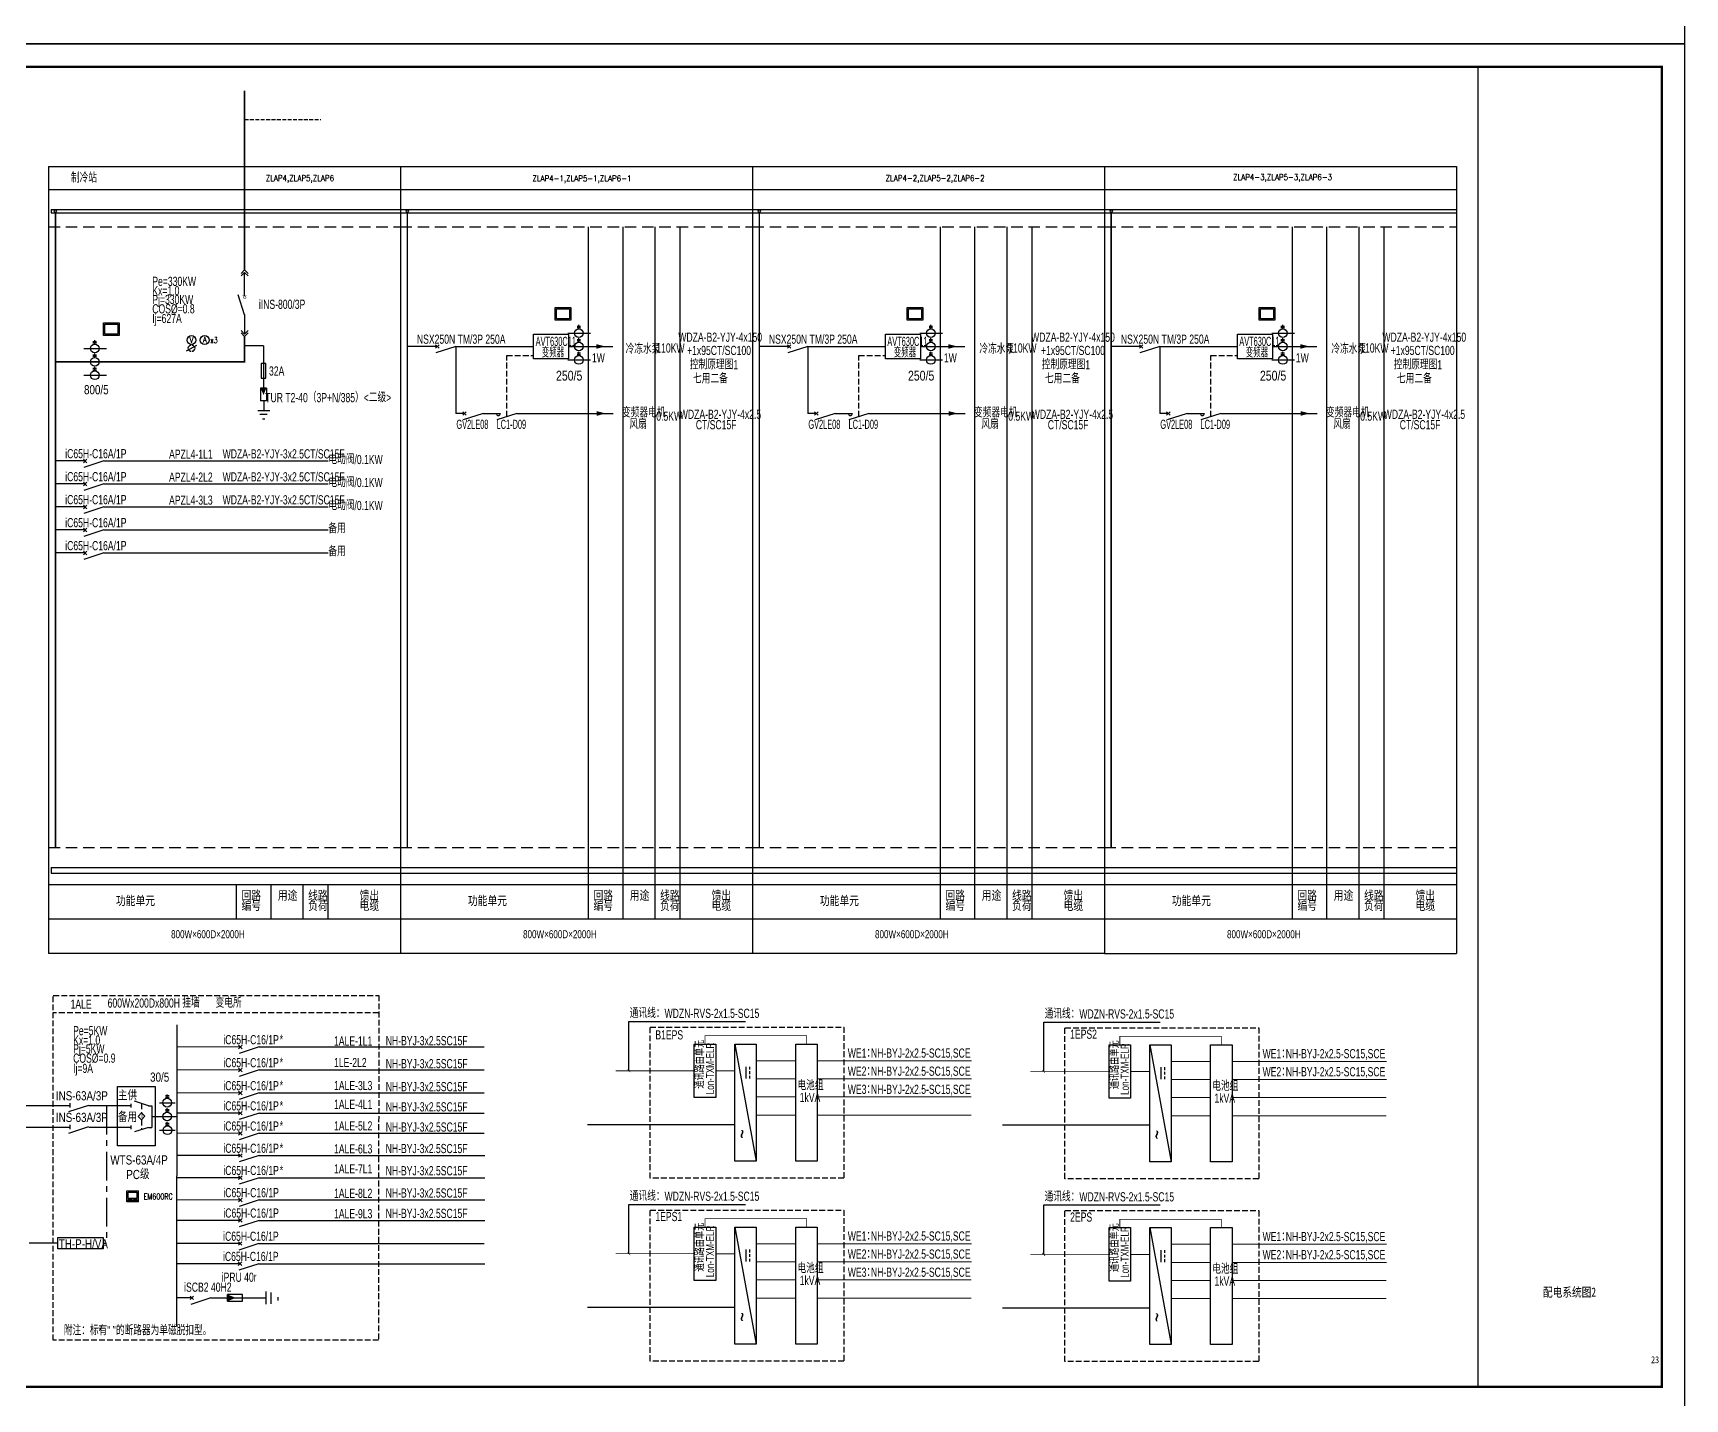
# Model space of a CAD drawing. Extents: x 562591 to 1355713, y 459382 to 835216.
# Drawn here: x 1283904 to 1355713, y 519257 to 578657 of the extents above; entities that cross this region are included whole.
import ezdxf
from ezdxf.enums import TextEntityAlignment as Align

# ---------------------------------------------------------------- set-up
doc = ezdxf.new("R2010")
doc.units = 0
doc.header["$LTSCALE"] = 1000
doc.header["$MEASUREMENT"] = 0
for name, pattern in [('__DASH', [0.35, 0.25, -0.1]), ('CENTER', [2, 1.25, -0.25, 0.25, -0.25]), ('DASH', [0.35, 0.25, -0.1]), ('DASHDOT', [1, 0.5, -0.25, 0, -0.25]), ('DASHED', [0.75, 0.5, -0.25]), ('DASHED2', [0.375, 0.25, -0.125])]:
    doc.linetypes.add(name, pattern=pattern)
for name, color, linetype in [('1', 8, 'Continuous'), ('CAPDI-TK2', 7, 'Continuous'), ('ELEC', 3, 'Continuous'), ('elegend', 4, 'Continuous'), ('ENGLISH', 4, 'Continuous'), ('epath', 1, 'Continuous'), ('EQUIP-照明', 3, 'Continuous'), ('esocket', 4, 'Continuous'), ('etext', 3, 'Continuous'), ('etxt', 3, 'Continuous'), ('E照明系统层', 1, 'Continuous'), ('G', 3, 'Continuous'), ('KX', 3, 'Continuous'), ('LINEAR', 1, 'Continuous'), ('R', 1, 'Continuous'), ('S3', 50, 'Continuous'), ('TEL_TITLE', 7, 'Continuous'), ('TT', 2, 'Continuous'), ('WIRE-照明', 1, 'Continuous'), ('动力平面尺寸标注层', 4, 'Continuous'), ('标注-动力', 7, 'Continuous'), ('照明平面导线层', 1, 'Continuous'), ('照明系统层', 1, 'Continuous'), ('电气', 1, 'Continuous')]:
    doc.layers.add(name, color=color, linetype=linetype)
doc.styles.add('CAPDI-仿宋', font='', dxfattribs={"width": 0.75})
doc.styles.add('CAPDI-宋体', font='', dxfattribs={"width": 0.75})
doc.styles.add('denggao', font='jrs.shx', dxfattribs={"width": 0.7, "height": 400, "bigfont": 'hztxt.shx'})
doc.styles.add('G', font='jrs.shx', dxfattribs={"width": 0.75, "bigfont": 'jhz.shx'})
doc.styles.add('hz', font='jrs.shx', dxfattribs={"width": 0.7, "bigfont": 'hztxt.shx'})
doc.styles.add('JHZ', font='jrs.shx', dxfattribs={"width": 0.5, "bigfont": 'hztxt.shx'})
doc.styles.add('ROMANS', font='ROMANS.shx', dxfattribs={"width": 0.8})
doc.styles.add('STYLE1', font='', dxfattribs={"width": 0.8, "height": 800})
doc.styles.get('CAPDI-仿宋').set_extended_font_data('FangSong')
doc.styles.get('CAPDI-宋体').set_extended_font_data('SimSun')
doc.styles.get('STYLE1').set_extended_font_data('NSimSun')

# ---------------------------------------------------------------- blocks, each defined once
blk = doc.blocks.new('BIAO')
at = {"color": 4}
for p, q in [((-315, 0), (-315, 594)), ((-315, 594), (315, 594)), ((315, 0), (-315, 0)), ((-235, 119), (-153, 119)), ((-235, 36), (-235, 119)), ((-153, 36), (-235, 36)), ((-153, 119), (-153, 36)), ((-130, 119), (-47, 119)), ((-130, 36), (-130, 119)), ((-47, 36), (-130, 36)), ((-47, 119), (-47, 36)), ((47, 119), (130, 119)), ((47, 36), (47, 119)), ((130, 36), (47, 36)), ((130, 119), (130, 36)), ((153, 119), (235, 119)), ((153, 36), (153, 119)), ((235, 36), (153, 36)), ((235, 119), (235, 36)), ((315, 0), (315, 594))]:
    blk.add_line(p, q, dxfattribs=at)
blk.add_lwpolyline([(-235, 515), (235, 515), (235, 174), (-235, 174)], close=True, dxfattribs=at)

msp = doc.modelspace()

# ---------------------------------------------------------------- linework, layer by layer
at = {"color": 3, "ltscale": 0.3}
for p, q in [((1284685, 570988), (1330476, 570989, 0)), ((1284685, 570988), (1284685, 570838)), ((1284685, 570838), (1330476, 570839, 0))]:
    msp.add_line(p, q, dxfattribs=at)
at = {"color": 9, "linetype": 'DASHED'}
for p, q in [((1284576, 570235), (1299876, 570235, 0)), ((1299876, 570235, 0), (1299876, 570235, 0)), ((1299876, 570235, 0), (1315176, 570235, 0)), ((1315176, 570235, 0), (1330476, 570235, 0)), ((1330476, 570235, 0), (1330476, 570235, 0)), ((1330476, 570235, 0), (1345776, 570235, 0)), ((1284576, 543235, 0), (1299876, 543235, 0)), ((1299876, 543235, 0), (1299876, 543235, 0)), ((1299876, 543235, 0), (1315176, 543235, 0)), ((1315176, 543235, 0), (1330476, 543235, 0)), ((1330476, 543235, 0), (1330476, 543235, 0)), ((1330476, 543235, 0), (1345776, 543235, 0))]:
    msp.add_line(p, q, dxfattribs=at)
at = {"color": 1, "ltscale": 0.3}
for p, q in [((1304933, 565027, 0), (1305662, 565027, 0)), ((1320233, 565027, 0), (1320962, 565027, 0)), ((1335533, 565027, 0), (1336262, 565027, 0)), ((1304933, 562113, 0), (1309127, 562113, 0)), ((1320233, 562113, 0), (1324427, 562113, 0)), ((1335533, 562113, 0), (1339727, 562113, 0)), ((1289396, 532142, 0), (1290081, 532142, 0)), ((1289402, 530941, 0), (1290087, 530941, 0))]:
    msp.add_line(p, q, dxfattribs=at)
at = {"color": 0, "ltscale": 0.3}
for p, q in [((1289658, 532450, 0), (1289815, 532450, 0)), ((1289658, 532387, 0), (1289815, 532387, 0)), ((1289737, 532331, 0), (1289737, 532503, 0)), ((1289658, 531845, 0), (1289815, 531845, 0)), ((1289658, 531782, 0), (1289815, 531782, 0)), ((1289737, 531727, 0), (1289737, 531899, 0)), ((1289658, 531248, 0), (1289815, 531248, 0)), ((1289658, 531185, 0), (1289815, 531185, 0)), ((1289737, 531130, 0), (1289737, 531302, 0))]:
    msp.add_line(p, q, dxfattribs=at)
at = {"color": 7, "const_width": 50}
msp.add_lwpolyline([(1346714, 519782), (1346714, 577182)], dxfattribs=at)
msp.add_lwpolyline([(1354713, 577182), (1346713, 577182), (1346713, 519782), (1354713, 519782)], close=True)
at = {"color": 0, "ltscale": 0.3}
for centre in [(1289737, 532142, 0), (1289737, 531538, 0), (1289744, 530941, 0)]:
    msp.add_circle(centre, 189, dxfattribs=at)
at = {"layer": '1', "color": 7, "linetype": 'Continuous'}
for p, q in [((1288918, 532008, 0), (1288318, 532208, 0)), ((1288168, 531926, 0), (1288168, 532090, 0)), ((1288168, 530986, 0), (1288168, 531150, 0)), ((1288918, 531068, 0), (1288318, 530868, 0))]:
    msp.add_line(p, q, dxfattribs=at)
at = {"layer": '1', "color": 7, "linetype": 'Continuous', "const_width": 15, "elevation": 0}
msp.add_lwpolyline([(1293008, 567231), (1293191, 567231)], dxfattribs=at)
at = {"layer": '1', "color": 7, "linetype": 'Continuous', "const_width": 16.7, "elevation": 0}
msp.add_lwpolyline([(1293103, 567217, 1), (1293103, 567100, 1)], format="xyb", close=True, dxfattribs=at)
at = {"layer": 'ELEC', "linetype": 'DASH', "ltscale": 0.67}
msp.add_line((1293100, 574898, 0), (1296416, 574898, 0), dxfattribs=at)
at = {"layer": 'ELEC', "color": 7, "ltscale": 0.67}
for p, q in [((1293100, 568359, 0), (1292944, 568204, 0)), ((1293100, 568249, 0), (1292944, 568094, 0)), ((1293100, 568359, 0), (1293255, 568204, 0)), ((1293100, 568249, 0), (1293255, 568094, 0)), ((1293103, 566404, 0), (1292821, 567273, 0)), ((1293100, 565567, 0), (1292944, 565723, 0)), ((1293100, 565457, 0), (1292944, 565613, 0)), ((1293100, 565567, 0), (1293255, 565723, 0)), ((1293100, 565457, 0), (1293255, 565613, 0)), ((1304933, 562113, 0), (1304065, 561832, 0)), ((1320233, 562113, 0), (1319365, 561832, 0)), ((1335533, 562113, 0), (1334665, 561832, 0))]:
    msp.add_line(p, q, dxfattribs=at)
at = {"layer": 'ELEC', "color": 1, "ltscale": 0.67}
for p, q in [((1293100, 567231, 0), (1293100, 568249, 0)), ((1293100, 566418, 0), (1293100, 565567, 0)), ((1307181, 565027, 0), (1309108, 565027, 0)), ((1322481, 565027, 0), (1324408, 565027, 0)), ((1337781, 565027, 0), (1339708, 565027, 0))]:
    msp.add_line(p, q, dxfattribs=at)
at = {"layer": 'ELEC', "color": 7}
for p, q in [((1301552, 564950, 0), (1301399, 565103, 0)), ((1301399, 564950, 0), (1301552, 565103, 0)), ((1301552, 564950, 0), (1301399, 565103, 0)), ((1301399, 564950, 0), (1301552, 565103, 0)), ((1302288, 565027, 0), (1301420, 564745, 0)), ((1302288, 565027, 0), (1301420, 564745, 0)), ((1316852, 564950, 0), (1316699, 565103, 0)), ((1316699, 564950, 0), (1316852, 565103, 0)), ((1316852, 564950, 0), (1316699, 565103, 0)), ((1316699, 564950, 0), (1316852, 565103, 0)), ((1317588, 565027, 0), (1316720, 564745, 0)), ((1317588, 565027, 0), (1316720, 564745, 0)), ((1332152, 564950, 0), (1331999, 565103, 0)), ((1331999, 564950, 0), (1332152, 565103, 0)), ((1332152, 564950, 0), (1331999, 565103, 0)), ((1331999, 564950, 0), (1332152, 565103, 0)), ((1332888, 565027, 0), (1332020, 564745, 0)), ((1332888, 565027, 0), (1332020, 564745, 0)), ((1302733, 562037, 0), (1302580, 562190, 0)), ((1302580, 562037, 0), (1302733, 562190, 0)), ((1302733, 562037, 0), (1302580, 562190, 0)), ((1302580, 562037, 0), (1302733, 562190, 0)), ((1303469, 562113, 0), (1302601, 561832, 0)), ((1303469, 562113, 0), (1302601, 561832, 0)), ((1318033, 562037, 0), (1317880, 562190, 0)), ((1317880, 562037, 0), (1318033, 562190, 0)), ((1318033, 562037, 0), (1317880, 562190, 0)), ((1317880, 562037, 0), (1318033, 562190, 0)), ((1318769, 562113, 0), (1317901, 561832, 0)), ((1318769, 562113, 0), (1317901, 561832, 0)), ((1333333, 562037, 0), (1333180, 562190, 0)), ((1333180, 562037, 0), (1333333, 562190, 0)), ((1333333, 562037, 0), (1333180, 562190, 0)), ((1333180, 562037, 0), (1333333, 562190, 0)), ((1334069, 562113, 0), (1333201, 561832, 0)), ((1334069, 562113, 0), (1333201, 561832, 0)), ((1286244, 559970, 0), (1286091, 560123, 0)), ((1286091, 559970, 0), (1286244, 560123, 0)), ((1286980, 560047, 0), (1286112, 559765, 0)), ((1286244, 558970, 0), (1286091, 559123, 0)), ((1286091, 558970, 0), (1286244, 559123, 0)), ((1286980, 559047, 0), (1286112, 558765, 0)), ((1286244, 557970, 0), (1286091, 558123, 0)), ((1286091, 557970, 0), (1286244, 558123, 0)), ((1286980, 558047, 0), (1286112, 557765, 0)), ((1286244, 556970, 0), (1286091, 557123, 0)), ((1286091, 556970, 0), (1286244, 557123, 0)), ((1286980, 557047, 0), (1286112, 556765, 0)), ((1286244, 555970, 0), (1286091, 556123, 0)), ((1286091, 555970, 0), (1286244, 556123, 0)), ((1286980, 556047, 0), (1286112, 555765, 0)), ((1292993, 534487), (1292839, 534640)), ((1292839, 534487), (1292993, 534640)), ((1293728, 534563), (1292860, 534282)), ((1292993, 533487), (1292839, 533640)), ((1292839, 533487), (1292993, 533640)), ((1293728, 533563), (1292860, 533282)), ((1285508, 532125, 0), (1285508, 531925, 0)), ((1292993, 532487), (1292839, 532640)), ((1292839, 532487), (1292993, 532640)), ((1293728, 532563), (1292860, 532282)), ((1286320, 532025, 0), (1285452, 531743, 0)), ((1286320, 532025, 0), (1285452, 531743, 0)), ((1292993, 531610), (1292839, 531763)), ((1292839, 531610), (1292993, 531763)), ((1293728, 531686), (1292860, 531405)), ((1286320, 531085, 0), (1285452, 530803, 0)), ((1286320, 531085, 0), (1285452, 530803, 0)), ((1285508, 531185, 0), (1285508, 530985, 0)), ((1292993, 530733), (1292839, 530886)), ((1292839, 530733), (1292993, 530886)), ((1293728, 530809), (1292860, 530528)), ((1292993, 529767), (1292840, 529920)), ((1292840, 529767), (1292993, 529920)), ((1293729, 529843), (1292861, 529562)), ((1292993, 528801), (1292840, 528954)), ((1292840, 528801), (1292993, 528954)), ((1293729, 528877), (1292861, 528596)), ((1292993, 527835), (1292840, 527988)), ((1292840, 527835), (1292993, 527988)), ((1293729, 527911), (1292861, 527630)), ((1292993, 526947), (1292840, 527100)), ((1292840, 526947), (1292993, 527100)), ((1293729, 527024), (1292861, 526742)), ((1292985, 525939), (1292832, 526092)), ((1292832, 525939), (1292985, 526092)), ((1293721, 526016), (1292853, 525734)), ((1292979, 525062), (1292826, 525215)), ((1292826, 525062), (1292979, 525215)), ((1293715, 525139), (1292847, 524857)), ((1290886, 523577, 0), (1290733, 523730, 0)), ((1290733, 523577, 0), (1290886, 523730, 0)), ((1291630, 523653, 0), (1290762, 523372, 0))]:
    msp.add_line(p, q, dxfattribs=at)
at = {"layer": 'ELEC'}
for centre in [(1284876, 570913, 0), (1300176, 570913), (1315476, 570913, 0), (1330776, 570913, 0)]:
    msp.add_circle(centre, 53.6, dxfattribs=at)
at = {"layer": 'ELEC', "color": 7, "ltscale": 0.67}
for centre in [(1304131, 562113, 0), (1319431, 562113, 0), (1334731, 562113, 0)]:
    msp.add_arc(centre, 91.8, 180, 0, dxfattribs=at)
at = {"layer": 'elegend', "color": 3, "linetype": 'Continuous'}
for p, q in [((1294047, 563215, 0), (1293797, 563215, 0)), ((1294047, 563215, 0), (1294047, 562668, 0)), ((1294047, 562668, 0), (1293797, 562668, 0)), ((1292350, 523503, 0), (1292350, 523803, 0)), ((1292350, 523503, 0), (1293005, 523503, 0)), ((1293005, 523503, 0), (1293005, 523803, 0))]:
    msp.add_line(p, q, dxfattribs=at)
for points in [[(1293922, 562911, 0), (1294047, 563215, 0), (1293797, 563215, 0), (1294047, 563215, 0)], [(1292714, 523653, 0), (1292350, 523503, 0), (1292350, 523803, 0), (1292350, 523503, 0)]]:
    msp.add_solid(points, dxfattribs=at)
at = {"layer": 'epath'}
for p, q in [((1293922, 565061, 0), (1293100, 565061, 0)), ((1301475, 565027, 0), (1300175, 565027, 0)), ((1301475, 565027, 0), (1300175, 565027, 0)), ((1301475, 565027, 0), (1300175, 565027, 0)), ((1302288, 565027, 0), (1304933, 565027, 0)), ((1316775, 565027, 0), (1315475, 565027, 0)), ((1316775, 565027, 0), (1315475, 565027, 0)), ((1316775, 565027, 0), (1315475, 565027, 0)), ((1317588, 565027, 0), (1320233, 565027, 0)), ((1332075, 565027, 0), (1330775, 565027, 0)), ((1332075, 565027, 0), (1330775, 565027, 0)), ((1332075, 565027, 0), (1330775, 565027, 0)), ((1332888, 565027, 0), (1335533, 565027, 0)), ((1303469, 562113, 0), (1304223, 562113, 0)), ((1318769, 562113, 0), (1319523, 562113, 0)), ((1334069, 562113, 0), (1334823, 562113, 0)), ((1286167, 560047, 0), (1284867, 560047, 0)), ((1286980, 560047, 0), (1296738, 560047, 0)), ((1286167, 559047, 0), (1284867, 559047, 0)), ((1286980, 559047, 0), (1296738, 559047, 0)), ((1286167, 558047, 0), (1284867, 558047, 0)), ((1286980, 558047, 0), (1296738, 558047, 0)), ((1286167, 557047, 0), (1284867, 557047, 0)), ((1286980, 557047, 0), (1296738, 557047, 0)), ((1286167, 556047, 0), (1284867, 556047, 0)), ((1286980, 556047, 0), (1296738, 556047, 0)), ((1290159, 522407, 0), (1290164, 535521, 0)), ((1292900, 534563), (1290164, 534562, 0)), ((1293728, 534563), (1303508, 534563)), ((1292900, 533563), (1290164, 533562, 0)), ((1293728, 533563), (1303508, 533563)), ((1292900, 532563), (1290164, 532562, 0)), ((1293728, 532563), (1303508, 532563)), ((1285508, 532008, 0), (1281169, 532008, 0)), ((1288168, 532008, 0), (1286322, 532008, 0)), ((1288918, 532008, 0), (1289068, 532008, 0)), ((1292900, 531686), (1290164, 531685, 0)), ((1293728, 531686), (1303508, 531686)), ((1285508, 531068, 0), (1281182, 531068, 0)), ((1288168, 531068, 0), (1286322, 531068, 0)), ((1288918, 531068, 0), (1289068, 531068, 0)), ((1292900, 530809), (1290164, 530808, 0)), ((1293728, 530809), (1303508, 530809)), ((1292901, 529843), (1290165, 529842, 0)), ((1293729, 529843), (1303540, 529843)), ((1292901, 528877), (1290165, 528875, 0)), ((1293729, 528877), (1303540, 528877)), ((1292901, 527911), (1290165, 527909, 0)), ((1293729, 527911), (1303540, 527911)), ((1292901, 527024), (1290165, 527022, 0)), ((1293729, 527024), (1303540, 527024)), ((1292909, 526016), (1290165, 526014, 0)), ((1292909, 526016), (1290165, 526014, 0)), ((1292912, 526016), (1290165, 526014, 0)), ((1293721, 526016), (1303513, 526016)), ((1292900, 525139), (1290164, 525137, 0)), ((1293714, 525139), (1303539, 525139)), ((1290810, 523653, 0), (1290160, 523653, 0)), ((1290810, 523653, 0), (1290160, 523653, 0)), ((1290813, 523653, 0), (1290160, 523653, 0))]:
    msp.add_line(p, q, dxfattribs=at)
at = {"layer": 'EQUIP-照明', "color": 4, "linetype": 'Continuous'}
for p, q in [((1314414, 534688, 0), (1315345, 529599, 0)), ((1332444, 534662, 0), (1333375, 529573, 0)), ((1314414, 526734, 0), (1315345, 521645, 0)), ((1332444, 526708, 0), (1333375, 521619, 0))]:
    msp.add_line(p, q, dxfattribs=at)
at = {"layer": 'EQUIP-照明', "color": 3, "linetype": 'Continuous'}
for p, q in [((1314910, 533190, 0), (1314910, 533707, 0)), ((1315068, 533587, 0), (1315068, 533707, 0)), ((1332941, 533164, 0), (1332941, 533681, 0)), ((1333099, 533561, 0), (1333099, 533681, 0)), ((1315068, 533388, 0), (1315068, 533509, 0)), ((1315068, 533190, 0), (1315068, 533311, 0)), ((1333099, 533363, 0), (1333099, 533483, 0)), ((1333099, 533164, 0), (1333099, 533285, 0)), ((1314910, 525236, 0), (1314910, 525753, 0)), ((1315068, 525633, 0), (1315068, 525753, 0)), ((1332941, 525210, 0), (1332941, 525727, 0)), ((1333099, 525607, 0), (1333099, 525727, 0)), ((1315068, 525434, 0), (1315068, 525555, 0)), ((1315068, 525236, 0), (1315068, 525357, 0)), ((1333099, 525409, 0), (1333099, 525529, 0)), ((1333099, 525210, 0), (1333099, 525331, 0))]:
    msp.add_line(p, q, dxfattribs=at)
at = {"layer": 'EQUIP-照明', "color": 4, "linetype": 'DASH', "elevation": 0}
for points in [[(1319151, 528861), (1310733, 528861), (1310733, 535425), (1319151, 535425)], [(1337182, 528835), (1328763, 528835), (1328763, 535400), (1337182, 535400)], [(1319151, 520907), (1310733, 520907), (1310733, 527471), (1319151, 527471)], [(1337182, 520881), (1328763, 520881), (1328763, 527446), (1337182, 527446)]]:
    msp.add_lwpolyline(points, close=True, dxfattribs=at)
at = {"layer": 'EQUIP-照明', "color": 4, "linetype": 'Continuous', "elevation": 0}
for points in [[(1312650, 534688), (1313581, 534688), (1313581, 532363), (1312650, 532363)], [(1314414, 534688), (1315345, 534688), (1315345, 529599), (1314414, 529599)], [(1317062, 534688), (1317993, 534688), (1317993, 529599), (1317062, 529599)], [(1330680, 534662), (1331611, 534662), (1331611, 532337), (1330680, 532337)], [(1332444, 534662), (1333375, 534662), (1333375, 529573), (1332444, 529573)], [(1335092, 534662), (1336024, 534662), (1336024, 529573), (1335092, 529573)], [(1312650, 526734), (1313581, 526734), (1313581, 524409), (1312650, 524409)], [(1314414, 526734), (1315345, 526734), (1315345, 521645), (1314414, 521645)], [(1317062, 526734), (1317993, 526734), (1317993, 521645), (1317062, 521645)], [(1330680, 526708), (1331611, 526708), (1331611, 524383), (1330680, 524383)], [(1332444, 526708), (1333375, 526708), (1333375, 521619), (1332444, 521619)], [(1335092, 526708), (1336024, 526708), (1336024, 521619), (1335092, 521619)]]:
    msp.add_lwpolyline(points, close=True, dxfattribs=at)
at = {"layer": 'esocket', "linetype": 'DASH'}
msp.add_line((1298930, 536053, 0), (1284784, 536053, 0), dxfattribs=at)
at = {"layer": 'esocket', "linetype": 'DASH', "elevation": 0}
msp.add_lwpolyline([(1284784, 536801), (1298930, 536801), (1298925, 521815), (1284779, 521815)], close=True, dxfattribs=at)
at = {"layer": 'etext'}
for p, q in [((1309806, 533526, 0), (1309806, 535675, 0)), ((1309806, 535675, 0), (1314870, 535675, 0)), ((1327837, 533500, 0), (1327837, 535649, 0)), ((1327837, 535649, 0), (1332901, 535649, 0)), ((1287581, 530266, 0), (1287581, 532838, 0)), ((1287581, 532838, 0), (1289218, 532838, 0)), ((1289218, 532838, 0), (1289218, 530266, 0)), ((1288614, 531700, 0), (1288467, 531546, 0)), ((1288622, 531399, 0), (1288467, 531546, 0)), ((1288614, 531700, 0), (1288769, 531553, 0)), ((1288769, 531553, 0), (1288622, 531399, 0)), ((1289218, 530266, 0), (1287581, 530266, 0)), ((1309806, 525572, 0), (1309806, 527721, 0)), ((1309806, 527721, 0), (1314870, 527721, 0)), ((1327837, 525546, 0), (1327837, 527695, 0)), ((1327837, 527695, 0), (1332901, 527695, 0))]:
    msp.add_line(p, q, dxfattribs=at)
at = {"layer": 'etext', "linetype": 'DASHED2'}
for p, q in [((1288618, 532108, 0), (1288618, 531697, 0)), ((1288618, 531402, 0), (1288618, 530967, 0))]:
    msp.add_line(p, q, dxfattribs=at)
at = {"layer": 'etext', "elevation": 0}
for points in [[(1308389, 565027, 202, 0, 0), (1308787, 565027, 0, 0, 0)], [(1323689, 565027, 202, 0, 0), (1324087, 565027, 0, 0, 0)], [(1338989, 565027, 202, 0, 0), (1339387, 565027, 0, 0, 0)], [(1308408, 562113, 202, 0, 0), (1308805, 562113, 0, 0, 0)], [(1323708, 562113, 202, 0, 0), (1324105, 562113, 0, 0, 0)], [(1339008, 562113, 202, 0, 0), (1339405, 562113, 0, 0, 0)]]:
    msp.add_lwpolyline(points, format="xyseb", dxfattribs=at)
at = {"layer": 'etext', "const_width": 21.9, "elevation": 0}
for points in [[(1309744, 533587), (1309868, 533464)], [(1327775, 533562), (1327899, 533438)], [(1309744, 525633), (1309868, 525510)], [(1327775, 525608), (1327899, 525484)]]:
    msp.add_lwpolyline(points, dxfattribs=at)
at = {"layer": 'etxt'}
for p, q in [((1293797, 563215, 0), (1293797, 562668, 0)), ((1292350, 523817, 0), (1293005, 523817, 0))]:
    msp.add_line(p, q, dxfattribs=at)
at = {"layer": 'E照明系统层', "color": 3, "elevation": 0}
msp.add_lwpolyline([(1284988, 526283), (1286949, 526283), (1286949, 525781), (1284988, 525781)], close=True, dxfattribs=at)
at = {"layer": 'G'}
for p, q in [((1286506, 565248, 0), (1286663, 565248, 0)), ((1286506, 565185, 0), (1286663, 565185, 0)), ((1286584, 565129, 0), (1286584, 565301, 0)), ((1286506, 564667, 0), (1286663, 564667, 0)), ((1286506, 564604, 0), (1286663, 564604, 0)), ((1286584, 564549, 0), (1286584, 564721, 0)), ((1290575, 564830), (1291018, 565087)), ((1290747, 565118), (1290747, 565066)), ((1290747, 564830), (1290747, 564794)), ((1290836, 565118), (1290836, 565066)), ((1290836, 564830), (1290836, 564794)), ((1286506, 564080, 0), (1286663, 564080, 0)), ((1286506, 564017, 0), (1286663, 564017, 0)), ((1286584, 563962, 0), (1286584, 564134, 0)), ((1284687, 542369, 0), (1330476, 542369, 0)), ((1284687, 542369, 0), (1284687, 542119, 0)), ((1284687, 542119, 0), (1330476, 542119, 0))]:
    msp.add_line(p, q, dxfattribs=at)
at = {"layer": 'G', "const_width": 70, "elevation": 0}
for points in [[(1293100, 576150), (1293100, 568359)], [(1284875, 570841), (1284875, 543235)], [(1300175, 570841), (1300175, 543235)], [(1315475, 570841), (1315475, 543235)], [(1330775, 570841), (1330775, 543235)], [(1293100, 565457), (1293100, 564360), (1284872, 564360)]]:
    msp.add_lwpolyline(points, dxfattribs=at)
at = {"layer": 'G', "color": 4}
msp.add_lwpolyline([(1291023, 565090, 0, 51.2, 0), (1290802, 564962, 51.2, 51.2, 0)], format="xyseb", dxfattribs=at)
at = {"layer": 'G'}
for centre, radius in [((1290792, 565305), 192), ((1291366, 565305), 192), ((1286584, 564940, 0), 189), ((1286584, 564360, 0), 189), ((1286584, 563773, 0), 189)]:
    msp.add_circle(centre, radius, dxfattribs=at)
for centre, start, end in [((1290756, 564948), 94.55199, 265.44801), ((1290827, 564948), 274.55199, 85.44801)]:
    msp.add_arc(centre, 118, start, end, dxfattribs=at)
at = {"layer": 'KX', "color": 3}
for p, q in [((1293821, 564280, 0), (1293821, 563642, 0)), ((1294023, 564280, 0), (1293821, 564280, 0)), ((1294023, 563642, 0), (1294023, 564280, 0)), ((1293821, 563642, 0), (1294023, 563642, 0)), ((1293670, 562240, 0), (1294193, 562240, 0)), ((1294088, 562065, 0), (1293765, 562065, 0)), ((1293973, 561861, 0), (1293875, 561861, 0))]:
    msp.add_line(p, q, dxfattribs=at)
at = {"layer": 'LINEAR', "linetype": 'Continuous'}
for p, q in [((1293922, 565061, 0), (1293922, 563215, 0)), ((1293932, 562667, 0), (1293932, 562240, 0))]:
    msp.add_line(p, q, dxfattribs=at)
at = {"layer": 'R', "color": 6}
for p, q in [((1286105, 564940, 0), (1287091, 564940, 0)), ((1286105, 563773, 0), (1287091, 563773, 0))]:
    msp.add_line(p, q, dxfattribs=at)
at = {"layer": 'S3', "color": 3}
for p, q in [((1284576, 572851), (1284576, 538634, 0)), ((1284576, 572851), (1330476, 572851, 0)), ((1299876, 572851, 0), (1299876, 538634, 0)), ((1299876, 572851, 0), (1299876, 538634, 0)), ((1299876, 572851, 0), (1299876, 538634, 0)), ((1299876, 572851, 0), (1299876, 538634, 0)), ((1299876, 572851, 0), (1299876, 538634, 0)), ((1315176, 572851, 0), (1315176, 538634, 0)), ((1315176, 572851, 0), (1315176, 538634, 0)), ((1315176, 572851, 0), (1315176, 538634, 0)), ((1315176, 572851, 0), (1315176, 538634, 0)), ((1315176, 572851, 0), (1315176, 538634, 0)), ((1315176, 572851, 0), (1315176, 538634, 0)), ((1315176, 572851, 0), (1315176, 538634, 0)), ((1315176, 572851, 0), (1315176, 538634, 0)), ((1315176, 572851, 0), (1315176, 538634, 0)), ((1315176, 572851, 0), (1315176, 538634, 0)), ((1315176, 572851, 0), (1315176, 538634, 0)), ((1330476, 572851, 0), (1330476, 538634, 0)), ((1330476, 572851, 0), (1330476, 538634, 0)), ((1330476, 572851, 0), (1330476, 538634, 0)), ((1330476, 572851, 0), (1330476, 538634, 0)), ((1330476, 572851, 0), (1330476, 538634, 0)), ((1330476, 572851, 0), (1330476, 538634, 0)), ((1330476, 572851, 0), (1330476, 538634, 0)), ((1330476, 572851, 0), (1330476, 538634, 0)), ((1330476, 572851, 0), (1330476, 538634, 0)), ((1330476, 572851, 0), (1330476, 538634, 0)), ((1330476, 572851, 0), (1330476, 538634, 0)), ((1330476, 572851, 0), (1330476, 538634, 0)), ((1330476, 572851, 0), (1330476, 538634, 0)), ((1330476, 572851, 0), (1330476, 538634, 0)), ((1330476, 572851, 0), (1330476, 538634, 0)), ((1330476, 572851, 0), (1330476, 538634, 0)), ((1330476, 572851, 0), (1330476, 538634, 0)), ((1330476, 572851, 0), (1330476, 538634, 0)), ((1330476, 572851, 0), (1345776, 572851, 0)), ((1345776, 572851, 0), (1345776, 538634, 0)), ((1284576, 571851, 0), (1330476, 571851, 0)), ((1330476, 571851, 0), (1345776, 571851, 0)), ((1330476, 570989, 0), (1345776, 570989, 0)), ((1308036, 570235), (1308036, 540134, 0)), ((1309536, 570235), (1309536, 540134, 0)), ((1310936, 570235), (1310936, 540134, 0)), ((1312016, 570235), (1312016, 540134, 0)), ((1323336, 570235, 0), (1323336, 540134, 0)), ((1324836, 570235, 0), (1324836, 540134, 0)), ((1326236, 570235, 0), (1326236, 540134, 0)), ((1327316, 570235, 0), (1327316, 540134, 0)), ((1330476, 570839, 0), (1345776, 570839, 0)), ((1338636, 570235, 0), (1338636, 540134, 0)), ((1340136, 570235, 0), (1340136, 540134, 0)), ((1341536, 570235, 0), (1341536, 540134, 0)), ((1342616, 570235, 0), (1342616, 540134, 0)), ((1330476, 542369, 0), (1345776, 542369, 0)), ((1284576, 541634, 0), (1330476, 541634, 0)), ((1292736, 541634, 0), (1292736, 540134, 0)), ((1294236, 541634, 0), (1294236, 540134, 0)), ((1295636, 541634, 0), (1295636, 540134, 0)), ((1296716, 541634, 0), (1296716, 540134, 0)), ((1330476, 542119, 0), (1345776, 542119, 0)), ((1330476, 541634, 0), (1345776, 541634, 0)), ((1284576, 540134, 0), (1299876, 540134, 0)), ((1284576, 540134, 0), (1330476, 540134, 0)), ((1330476, 540134, 0), (1345776, 540134, 0)), ((1284576, 538646, 0), (1330476, 538646, 0)), ((1330476, 538634, 0), (1345776, 538634, 0))]:
    msp.add_line(p, q, dxfattribs=at)
at = {"layer": 'TEL_TITLE'}
for points in [[(1229613, 578182), (1355713, 578182), (1355713, 637582), (1229613, 637582)], [(1229613, 518782), (1355713, 518782), (1355713, 578182), (1229613, 578182)]]:
    msp.add_lwpolyline(points, close=True, dxfattribs=at)
at = {"layer": 'TEL_TITLE', "const_width": 100}
msp.add_lwpolyline([(1232113, 519782), (1354713, 519782), (1354713, 577182), (1232113, 577182)], close=True, dxfattribs=at)
at = {"layer": 'TT', "color": 7}
for p, q in [((1294018, 523930, 0), (1294018, 523377, 0)), ((1294256, 523400, 0), (1294256, 523884, 0)), ((1294562, 523532, 0), (1294562, 523679, 0))]:
    msp.add_line(p, q, dxfattribs=at)
at = {"layer": 'WIRE-照明'}
for p, q in [((1302288, 565027, 0), (1302288, 562113, 0)), ((1317588, 565027, 0), (1317588, 562113, 0)), ((1332888, 565027, 0), (1332888, 562113, 0)), ((1302657, 562113, 0), (1302288, 562113, 0)), ((1317957, 562113, 0), (1317588, 562113, 0)), ((1333257, 562113, 0), (1332888, 562113, 0)), ((1286949, 526032, 0), (1287100, 526032, 0)), ((1291630, 523653, 0), (1294018, 523653, 0))]:
    msp.add_line(p, q, dxfattribs=at)
at = {"layer": 'WIRE-照明', "linetype": '__DASH'}
for p, q in [((1304499, 561973, 0), (1304499, 564629, 0)), ((1304499, 564629, 0), (1305662, 564629, 0)), ((1319799, 561973, 0), (1319799, 564629, 0)), ((1319799, 564629, 0), (1320962, 564629, 0)), ((1335099, 561973, 0), (1335099, 564629, 0)), ((1335099, 564629, 0), (1336262, 564629, 0))]:
    msp.add_line(p, q, dxfattribs=at)
at = {"layer": 'WIRE-照明', "color": 6, "linetype": 'CENTER'}
for p, q in [((1287100, 532008, 0), (1287100, 526032, 0)), ((1284988, 526032, 0), (1278968, 526032, 0))]:
    msp.add_line(p, q, dxfattribs=at)
at = {"layer": 'WIRE-照明', "ltscale": 10}
for p, q in [((1289068, 532008, 0), (1289068, 531068, 0)), ((1289068, 531538, 0), (1290173, 531538, 0))]:
    msp.add_line(p, q, dxfattribs=at)
at = {"layer": 'WIRE-照明', "color": 1}
for p, q in [((1314414, 531184, 0), (1308010, 531184)), ((1332444, 531158, 0), (1326040, 531158)), ((1314414, 523230, 0), (1308010, 523230)), ((1332444, 523204, 0), (1326040, 523204))]:
    msp.add_line(p, q, dxfattribs=at)
at = {"layer": 'WIRE-照明', "color": 5, "linetype": 'DASHDOT', "ltscale": 0.5, "const_width": 30.6, "elevation": 0}
for points in [[(1313115, 534688), (1313115, 535050), (1317527, 535050), (1317527, 534688)], [(1331146, 534662), (1331146, 535024), (1335558, 535024), (1335558, 534662)], [(1312650, 533526), (1309226, 533526)], [(1330680, 533500), (1327256, 533500)], [(1313115, 526734), (1313115, 527096), (1317527, 527096), (1317527, 526734)], [(1331146, 526708), (1331146, 527070), (1335558, 527070), (1335558, 526708)], [(1312650, 525572), (1309226, 525572)], [(1330680, 525546), (1327256, 525546)]]:
    msp.add_lwpolyline(points, dxfattribs=at)
at = {"layer": 'WIRE-照明', "const_width": 43.8, "elevation": 0}
for points in [[(1313581, 533526), (1314414, 533526)], [(1317062, 533964), (1315345, 533964)], [(1335092, 533938), (1333375, 533938)], [(1317062, 533176), (1315345, 533176)], [(1331611, 533500), (1332444, 533500)], [(1335092, 533150), (1333375, 533150)], [(1317062, 532389), (1315345, 532389)], [(1335092, 532363), (1333375, 532363)], [(1317062, 531601), (1315345, 531601)], [(1335092, 531575), (1333375, 531575)], [(1317062, 526010), (1315345, 526010)], [(1335092, 525984), (1333375, 525984)], [(1313581, 525572), (1314414, 525572)], [(1317062, 525222), (1315345, 525222)], [(1331611, 525546), (1332444, 525546)], [(1335092, 525196), (1333375, 525196)], [(1317062, 524435), (1315345, 524435)], [(1335092, 524409), (1333375, 524409)], [(1317062, 523647), (1315345, 523647)], [(1335092, 523621), (1333375, 523621)]]:
    msp.add_lwpolyline(points, dxfattribs=at)
at = {"layer": 'WIRE-照明', "linetype": 'DASH', "const_width": 43.8, "elevation": 0}
for points in [[(1317993, 533964), (1319151, 533964)], [(1319151, 533964), (1324710, 533964)], [(1336024, 533938), (1337182, 533938)], [(1337182, 533938), (1342740, 533938)], [(1317993, 533176), (1319151, 533176)], [(1319151, 533176), (1324710, 533176)], [(1336024, 533150), (1337182, 533150)], [(1337182, 533150), (1342740, 533150)], [(1317993, 532389), (1324696, 532389)], [(1336024, 532363), (1342727, 532363)], [(1317993, 531601), (1324696, 531601)], [(1336024, 531575), (1342727, 531575)], [(1317993, 526010), (1319151, 526010)], [(1319151, 526010), (1324710, 526010)], [(1336024, 525984), (1337182, 525984)], [(1337182, 525984), (1342740, 525984)], [(1317993, 525222), (1319151, 525222)], [(1319151, 525222), (1324710, 525222)], [(1336024, 525196), (1337182, 525196)], [(1337182, 525196), (1342740, 525196)], [(1317993, 524435), (1324696, 524435)], [(1336024, 524409), (1342727, 524409)], [(1317993, 523647), (1324696, 523647)], [(1336024, 523621), (1342727, 523621)]]:
    msp.add_lwpolyline(points, dxfattribs=at)
at = {"layer": '标注-动力', "ltscale": 0.3, "elevation": 0}
for points in [[(1306598, 566727), (1307282, 566727), (1307282, 566171), (1306598, 566171)], [(1321898, 566728), (1322582, 566728), (1322582, 566172), (1321898, 566172)], [(1337197, 566728), (1337881, 566728), (1337881, 566172), (1337197, 566172)], [(1286968, 566061), (1287652, 566061), (1287652, 565505), (1286968, 565505)]]:
    msp.add_lwpolyline(points, close=True, dxfattribs=at)
at = {"layer": '照明平面导线层', "color": 3, "elevation": 0}
for points in [[(1306657, 566667), (1307222, 566667), (1307222, 566230), (1306657, 566230)], [(1321957, 566668), (1322522, 566668), (1322522, 566231), (1321957, 566231)], [(1337257, 566668), (1337822, 566668), (1337822, 566231), (1337257, 566231)], [(1287027, 566002), (1287592, 566002), (1287592, 565565), (1287027, 565565)]]:
    msp.add_lwpolyline(points, close=True, dxfattribs=at)
at = {"layer": '照明系统层', "color": 3}
for p, q in [((1307552, 565913, 0), (1307709, 565913, 0)), ((1307630, 565795, 0), (1307630, 565967, 0)), ((1322852, 565913, 0), (1323009, 565913, 0)), ((1322930, 565795, 0), (1322930, 565967, 0)), ((1338152, 565913, 0), (1338309, 565913, 0)), ((1338230, 565795, 0), (1338230, 565967, 0)), ((1307151, 565606, 0), (1308137, 565606, 0)), ((1307552, 565850, 0), (1307709, 565850, 0)), ((1307552, 565333, 0), (1307709, 565333, 0)), ((1307552, 565270, 0), (1307709, 565270, 0)), ((1307630, 565214, 0), (1307630, 565386, 0)), ((1322451, 565606, 0), (1323437, 565606, 0)), ((1322852, 565850, 0), (1323009, 565850, 0)), ((1322852, 565333, 0), (1323009, 565333, 0)), ((1322852, 565270, 0), (1323009, 565270, 0)), ((1322930, 565214, 0), (1322930, 565386, 0)), ((1337751, 565606, 0), (1338737, 565606, 0)), ((1338152, 565850, 0), (1338309, 565850, 0)), ((1338152, 565333, 0), (1338309, 565333, 0)), ((1338152, 565270, 0), (1338309, 565270, 0)), ((1338230, 565214, 0), (1338230, 565386, 0)), ((1307151, 564439, 0), (1308137, 564439, 0)), ((1307552, 564746, 0), (1307709, 564746, 0)), ((1307552, 564683, 0), (1307709, 564683, 0)), ((1307630, 564628, 0), (1307630, 564800, 0)), ((1322451, 564439, 0), (1323437, 564439, 0)), ((1322852, 564746, 0), (1323009, 564746, 0)), ((1322852, 564683, 0), (1323009, 564683, 0)), ((1322930, 564628, 0), (1322930, 564800, 0)), ((1337751, 564439, 0), (1338737, 564439, 0)), ((1338152, 564746, 0), (1338309, 564746, 0)), ((1338152, 564683, 0), (1338309, 564683, 0)), ((1338230, 564628, 0), (1338230, 564800, 0))]:
    msp.add_line(p, q, dxfattribs=at)
at = {"layer": '照明系统层', "color": 3, "elevation": 0}
for points in [[(1305662, 565563), (1307181, 565563), (1307181, 564490), (1305662, 564490)], [(1320962, 565563), (1322481, 565563), (1322481, 564490), (1320962, 564490)], [(1336262, 565563), (1337781, 565563), (1337781, 564490), (1336262, 564490)]]:
    msp.add_lwpolyline(points, close=True, dxfattribs=at)
at = {"layer": '照明系统层', "color": 3}
for centre in [(1307630, 565606, 0), (1307630, 565025, 0), (1322930, 565606, 0), (1322930, 565025, 0), (1338230, 565606, 0), (1338230, 565025, 0), (1307630, 564439, 0), (1322930, 564439, 0), (1338230, 564439, 0)]:
    msp.add_circle(centre, 189, dxfattribs=at)

# ---------------------------------------------------------------- block references
at = {"layer": '电气', "xscale": 0.800000011920929, "yscale": 0.800000011920929, "zscale": 0.800000011920929}
msp.add_blockref('BIAO', (1288233, 527836, 0), dxfattribs=at)

# ---------------------------------------------------------------- texts
at = {"color": 0, "ltscale": 0.3, "style": 'hz'}
for s, height, width, p in [('功能单元', 400, 0.85, (1287506, 540695, 0)), ('编号', 400, 0.85, (1292969, 540480, 0)), ('回路', 400, 0.85, (1292969, 540925, 0)), ('用途', 400, 0.85, (1294546, 540925, 0)), ('线路', 400, 0.85, (1295862, 540925, 0)), ('负荷', 400, 0.85, (1295862, 540480, 0)), ('馈出', 400, 0.85, (1298099, 540925, 0)), ('电缆', 400, 0.85, (1298099, 540480, 0)), ('功能单元', 400, 0.85, (1302806, 540695, 0)), ('编号', 400, 0.85, (1308269, 540480, 0)), ('回路', 400, 0.85, (1308269, 540925, 0)), ('用途', 400, 0.85, (1309846, 540925, 0)), ('线路', 400, 0.85, (1311162, 540925, 0)), ('负荷', 400, 0.85, (1311162, 540479, 0)), ('馈出', 400, 0.85, (1313399, 540925, 0)), ('电缆', 400, 0.85, (1313399, 540480, 0)), ('功能单元', 400, 0.85, (1318106, 540695, 0)), ('编号', 400, 0.85, (1323569, 540479, 0)), ('回路', 400, 0.85, (1323569, 540925, 0)), ('用途', 400, 0.85, (1325146, 540925, 0)), ('线路', 400, 0.85, (1326462, 540925, 0)), ('负荷', 400, 0.85, (1326462, 540479, 0)), ('馈出', 400, 0.85, (1328699, 540925, 0)), ('电缆', 400, 0.85, (1328699, 540479, 0)), ('功能单元', 400, 0.85, (1333406, 540695, 0)), ('编号', 400, 0.85, (1338869, 540479, 0)), ('回路', 400, 0.85, (1338869, 540925, 0)), ('用途', 400, 0.85, (1340446, 540925, 0)), ('线路', 400, 0.85, (1341762, 540925, 0)), ('负荷', 400, 0.85, (1341762, 540479, 0)), ('馈出', 400, 0.85, (1343999, 540925, 0)), ('电缆', 400, 0.85, (1343999, 540479, 0)), ('800W×600D×2000H', 350, 0.75, (1289905, 539293, 0)), ('800W×600D×2000H', 350, 0.75, (1305205, 539293, 0)), ('800W×600D×2000H', 350, 0.75, (1320505, 539293, 0)), ('800W×600D×2000H', 350, 0.75, (1335805, 539293, 0))]:
    msp.add_text(s, height=height, dxfattribs=dict(at, width=width)).set_placement(p)
at = {"color": 3, "ltscale": 0.5, "style": 'ROMANS', "width": 0.7}
msp.add_text('EM600RC', height=250, dxfattribs=at).set_placement((1288709, 527938, 0))
at = {"color": 1, "style": 'CAPDI-仿宋', "width": 0.75}
msp.add_text('23', height=300, dxfattribs=at).set_placement((1354415, 520813), align=Align.CENTER)
at = {"layer": 'CAPDI-TK2', "style": 'CAPDI-宋体', "width": 0.75}
msp.add_text('配电系统图2', height=400, dxfattribs=at).set_placement((1350695, 523703), align=Align.CENTER)
at = {"layer": 'ELEC', "color": 3, "linetype": 'Continuous', "style": 'JHZ', "width": 0.8}
msp.add_text('800/5', height=400, dxfattribs=at).set_placement((1286119, 562947))
at = {"layer": 'ENGLISH', "color": 3, "style": 'ROMANS'}
for s, width, p in [('ZLAP4,ZLAP5,ZLAP6', 0.9, (1294019, 572222)), ('ZLAP4-1,ZLAP5-1,ZLAP6-1', 0.9, (1305611, 572209)), ('ZLAP4-2,ZLAP5-2,ZLAP6-2', 0.9, (1320967, 572222, 0)), ('ZLAP4-3,ZLAP5-3,ZLAP6-3', 0.9, (1336070, 572265, 0)), ('V', 0.75, (1290713, 565182)), ('A', 0.75, (1291293, 565201)), ('x3', 0.75, (1291605, 565174))]:
    msp.add_text(s, height=250, dxfattribs=dict(at, width=width)).set_placement(p)
at = {"layer": 'EQUIP-照明', "color": 4, "style": 'hz', "width": 0.75}
for s, height, p in [('通讯路由单元', 350, (1313075, 532752, 0)), ('Lon-TXM-ELR', 350, (1313508, 532506, 0)), ('通讯路由单元', 350, (1331105, 532726, 0)), ('Lon-TXM-ELR', 350, (1331538, 532480, 0)), ('~', 700, (1315063, 530577, 0)), ('~', 700, (1333094, 530551, 0)), ('Lon-TXM-ELR', 350, (1313508, 524552, 0)), ('Lon-TXM-ELR', 350, (1331538, 524526, 0)), ('通讯路由单元', 350, (1313075, 524798, 0)), ('通讯路由单元', 350, (1331105, 524772, 0)), ('~', 700, (1315063, 522623, 0)), ('~', 700, (1333094, 522597, 0))]:
    msp.add_text(s, height=height, rotation=90, dxfattribs=at).set_placement(p)
at = {"layer": 'etext'}
for s, height, style, width, p in [('制冷站', 400, 'hz', 0.7, (1285552, 572152, 0)), ('Pe=330KW', 400, 'hz', 0.7, (1289088, 567658, 17569017)), ('Kx=1.0', 400, 'hz', 0.7, (1289088, 567250, 17569017)), ('COS%%C=0.8', 400, 'hz', 0.7, (1289088, 566464, 17569017)), ('Pj=330KW', 400, 'hz', 0.7, (1289088, 566870, 17569017)), ('iINS-800/3P', 400, 'hz', 0.7, (1293721, 566661, 0)), ('Ij=627A', 400, 'hz', 0.7, (1289088, 566042, 17569017)), ('NSX250N TM/3P 250A', 400, 'hz', 0.7, (1300591, 565144, 0)), ('冷冻水泵', 400, 'hz', 0.7, (1309662, 564712, -3380583)), ('110KW', 400, 'hz', 0.7, (1310997, 564760, -3380583)), ('WDZA-B2-YJY-4x150', 400, 'hz', 0.7, (1311954, 565230, -3380583)), ('NSX250N TM/3P 250A', 400, 'hz', 0.7, (1315891, 565144, 0)), ('冷冻水泵', 400, 'hz', 0.7, (1325042, 564712, -3380583)), ('110KW', 400, 'hz', 0.7, (1326297, 564760, -3380583)), ('WDZA-B2-YJY-4x150', 400, 'hz', 0.7, (1327289, 565230, -3380583)), ('NSX250N TM/3P 250A', 400, 'hz', 0.7, (1331191, 565144, 0)), ('冷冻水泵', 400, 'hz', 0.7, (1340342, 564712, -3380583)), ('110KW', 400, 'hz', 0.7, (1341597, 564760, -3380583)), ('WDZA-B2-YJY-4x150', 400, 'hz', 0.7, (1342561, 565230, -3380583)), ('1W', 400, 'hz', 0.7, (1308198, 564334, 3380583)), ('+1x95CT/SC100', 400, 'hz', 0.7, (1312335, 564654, -3380583)), ('控制原理图1', 400, 'hz', 0.7, (1312457, 564032, 4690638)), ('1W', 400, 'hz', 0.7, (1323498, 564334, 3380583)), ('+1x95CT/SC100', 400, 'hz', 0.7, (1327721, 564654, -3380583)), ('控制原理图1', 400, 'hz', 0.7, (1327757, 564032, 4690638)), ('1W', 400, 'hz', 0.7, (1338798, 564334, 3380583)), ('+1x95CT/SC100', 400, 'hz', 0.7, (1342923, 564654, -3380583)), ('控制原理图1', 400, 'hz', 0.7, (1343057, 564032, 4690638)), ('七用二备', 400, 'hz', 0.7, (1312593, 563421, 0)), ('七用二备', 400, 'hz', 0.7, (1327893, 563421, 0)), ('七用二备', 400, 'hz', 0.7, (1343193, 563421, 0)), ('变频器电机', 400, 'hz', 0.7, (1309510, 561943, -3380583)), ('WDZA-B2-YJY-4x2.5', 400, 'hz', 0.7, (1312018, 561878, 0)), ('变频器电机', 400, 'hz', 0.7, (1324810, 561943, -3380583)), ('WDZA-B2-YJY-4x2.5', 400, 'hz', 0.7, (1327318, 561878, 0)), ('变频器电机', 400, 'hz', 0.7, (1340110, 561943, -3380583)), ('WDZA-B2-YJY-4x2.5', 400, 'hz', 0.7, (1342618, 561878, 0)), ('风扇', 400, 'hz', 0.7, (1309827, 561442, -3380583)), ('0.5KW', 400, 'hz', 0.7, (1310997, 561797, -3380583)), ('CT/SC15F', 400, 'hz', 0.7, (1312715, 561423, 0)), ('风扇', 400, 'hz', 0.7, (1325127, 561442, -3380583)), ('0.5KW', 400, 'hz', 0.7, (1326297, 561797, -3380583)), ('CT/SC15F', 400, 'hz', 0.7, (1328015, 561423, 0)), ('风扇', 400, 'hz', 0.7, (1340427, 561442, -3380583)), ('0.5KW', 400, 'hz', 0.7, (1341597, 561797, -3380583)), ('CT/SC15F', 400, 'hz', 0.7, (1343315, 561423, 0)), ('iC65H-C16A/1P', 400, 'hz', 0.7, (1285303, 560165, 0)), ('APZL4-1L1', 400, 'hz', 0.7, (1289817, 560145, 0)), ('WDZA-B2-YJY-3x2.5CT/SC15F', 400, 'hz', 0.7, (1292144, 560157, 0)), ('电动阀/0.1KW', 400, 'hz', 0.7, (1296741, 559911, 0)), ('iC65H-C16A/1P', 400, 'hz', 0.7, (1285303, 559165, 0)), ('APZL4-2L2', 400, 'hz', 0.7, (1289817, 559145, 0)), ('WDZA-B2-YJY-3x2.5CT/SC15F', 400, 'hz', 0.7, (1292144, 559157, 0)), ('电动阀/0.1KW', 400, 'hz', 0.7, (1296741, 558911, 0)), ('iC65H-C16A/1P', 400, 'hz', 0.7, (1285303, 558165, 0)), ('APZL4-3L3', 400, 'hz', 0.7, (1289817, 558145, 0)), ('WDZA-B2-YJY-3x2.5CT/SC15F', 400, 'hz', 0.7, (1292144, 558157, 0)), ('电动阀/0.1KW', 400, 'hz', 0.7, (1296741, 557911, 0)), ('iC65H-C16A/1P', 400, 'hz', 0.7, (1285303, 557165, 0)), ('备用', 400, 'hz', 0.7, (1296741, 556911, 0)), ('iC65H-C16A/1P', 400, 'hz', 0.7, (1285303, 556165, 0)), ('备用', 400, 'hz', 0.7, (1296741, 555911, 0)), ('1ALE', 400, 'hz', 0.7, (1285536, 536226, 0)), ('600Wx200Dx800H 挂墙', 400, 'hz', 0.7, (1287147, 536276, 0)), ('变电所', 400, 'hz', 0.7, (1291840, 536275, 0)), ('通讯线：WDZN-RVS-2x1.5-SC15', 400, 'hz', 0.7, (1309844, 535828, 0)), ('通讯线：WDZN-RVS-2x1.5-SC15', 400, 'hz', 0.7, (1327875, 535802, 0)), ('Pe=5KW', 400, 'hz', 0.7, (1285647, 535073, 17569017)), ('Kx=1.0', 400, 'hz', 0.7, (1285647, 534665, 17569017)), ('iC65H-C16/1P', 400, 'hz', 0.7, (1292175, 534681)), ('*', 400, 'hz', 0.7, (1294628, 534692, 0)), ('1ALE-1L1', 400, 'hz', 0.7, (1296988, 534627, 0)), ('NH-BYJ-3x2.5SC15F', 400, 'hz', 0.7, (1299236, 534638)), ('B1EPS', 400, 'hz', 0.7, (1310956, 534892, 0)), ('1EPS2', 400, 'hz', 0.7, (1328986, 534920, 0)), ('COS%%C=0.9', 400, 'hz', 0.7, (1285647, 533878, 17569017)), ('Pj=5KW', 400, 'hz', 0.7, (1285647, 534285, 17569017)), ('WE1：', 400, 'hz', 0.7, (1319321, 534099, 0)), ('NH-BYJ-2x2.5-SC15,SCE', 400, 'hz', 0.7, (1320329, 534099, 0)), ('WE1：', 400, 'hz', 0.7, (1337352, 534074, 0)), ('NH-BYJ-2x2.5-SC15,SCE', 400, 'hz', 0.7, (1338360, 534074, 0)), ('Ij=9A', 400, 'hz', 0.7, (1285647, 533433, 17569017)), ('iC65H-C16/1P', 400, 'hz', 0.7, (1292175, 533681)), ('*', 400, 'hz', 0.7, (1294628, 533692, 0)), ('1LE-2L2', 400, 'hz', 0.7, (1296988, 533687, 0)), ('NH-BYJ-3x2.5SC15F', 400, 'hz', 0.7, (1299236, 533638)), ('WE2：', 400, 'hz', 0.7, (1319321, 533312, 0)), ('NH-BYJ-2x2.5-SC15,SCE', 400, 'hz', 0.7, (1320329, 533312, 0)), ('WE2：', 400, 'hz', 0.7, (1337352, 533286, 0)), ('NH-BYJ-2x2.5-SC15,SCE', 400, 'hz', 0.7, (1338360, 533286, 0)), ('iC65H-C16/1P', 400, 'hz', 0.7, (1292175, 532681)), ('*', 400, 'hz', 0.7, (1294628, 532692, 0)), ('1ALE-3L3', 400, 'hz', 0.7, (1296988, 532687, 0)), ('NH-BYJ-3x2.5SC15F', 400, 'hz', 0.7, (1299236, 532638)), ('电池组', 400, 'hz', 0.7, (1317134, 532685, 0)), ('WE3：', 400, 'hz', 0.7, (1319321, 532524, 0)), ('NH-BYJ-2x2.5-SC15,SCE', 400, 'hz', 0.7, (1320329, 532524, 0)), ('电池组', 400, 'hz', 0.7, (1335164, 532659, 0)), ('iC65H-C16/1P', 400, 'hz', 0.7, (1292175, 531804)), ('*', 400, 'hz', 0.7, (1294628, 531815, 0)), ('1ALE-4L1', 400, 'hz', 0.7, (1296988, 531873, 0)), ('NH-BYJ-3x2.5SC15F', 400, 'hz', 0.7, (1299236, 531761)), ('1kVA', 400, 'hz', 0.7, (1317231, 532166, 0)), ('1kVA', 400, 'hz', 0.7, (1335261, 532140, 0)), ('I', 133, 'STYLE1', 0.9, (1288591, 531496, 0)), ('iC65H-C16/1P', 400, 'hz', 0.7, (1292175, 530927)), ('*', 400, 'hz', 0.7, (1294628, 530938, 0)), ('1ALE-5L2', 400, 'hz', 0.7, (1296988, 530933, 0)), ('NH-BYJ-3x2.5SC15F', 400, 'hz', 0.7, (1299236, 530884)), ('iC65H-C16/1P', 400, 'hz', 0.7, (1292176, 529961)), ('*', 400, 'hz', 0.7, (1294628, 529972, 0)), ('1ALE-6L3', 400, 'hz', 0.7, (1296988, 529933, 0)), ('NH-BYJ-3x2.5SC15F', 400, 'hz', 0.7, (1299233, 529948, 0)), ('iC65H-C16/1P', 400, 'hz', 0.7, (1292176, 528995)), ('*', 400, 'hz', 0.7, (1294628, 529006, 0)), ('1ALE-7L1', 400, 'hz', 0.7, (1296988, 529064, 0)), ('NH-BYJ-3x2.5SC15F', 400, 'hz', 0.7, (1299233, 528982, 0)), ('iC65H-C16/1P', 400, 'hz', 0.7, (1292176, 528029)), ('1ALE-8L2', 400, 'hz', 0.7, (1296988, 528001, 0)), ('NH-BYJ-3x2.5SC15F', 400, 'hz', 0.7, (1299233, 528016, 0)), ('通讯线：WDZN-RVS-2x1.5-SC15', 400, 'hz', 0.7, (1309844, 527874, 0)), ('通讯线：WDZN-RVS-2x1.5-SC15', 400, 'hz', 0.7, (1327875, 527848, 0)), ('iC65H-C16/1P', 400, 'hz', 0.7, (1292176, 527142)), ('1ALE-9L3', 400, 'hz', 0.7, (1296988, 527114, 0)), ('NH-BYJ-3x2.5SC15F', 400, 'hz', 0.7, (1299233, 527128, 0)), ('1EPS1', 400, 'hz', 0.7, (1310956, 526992, 0)), ('2EPS', 400, 'hz', 0.7, (1328986, 526966, 0)), ('iC65H-C16/1P', 400, 'hz', 0.7, (1292168, 526134)), ('WE1：', 400, 'hz', 0.7, (1319321, 526145, 0)), ('NH-BYJ-2x2.5-SC15,SCE', 400, 'hz', 0.7, (1320329, 526145, 0)), ('WE1：', 400, 'hz', 0.7, (1337352, 526120, 0)), ('NH-BYJ-2x2.5-SC15,SCE', 400, 'hz', 0.7, (1338360, 526120, 0)), ('iC65H-C16/1P', 400, 'hz', 0.7, (1292162, 525256)), ('WE2：', 400, 'hz', 0.7, (1319321, 525358, 0)), ('NH-BYJ-2x2.5-SC15,SCE', 400, 'hz', 0.7, (1320329, 525358, 0)), ('WE2：', 400, 'hz', 0.7, (1337352, 525332, 0)), ('NH-BYJ-2x2.5-SC15,SCE', 400, 'hz', 0.7, (1338360, 525332, 0)), ('电池组', 400, 'hz', 0.7, (1317134, 524731, 0)), ('WE3：', 400, 'hz', 0.7, (1319321, 524570, 0)), ('NH-BYJ-2x2.5-SC15,SCE', 400, 'hz', 0.7, (1320329, 524570, 0)), ('电池组', 400, 'hz', 0.7, (1335164, 524705, 0)), ('iSCB2 40H2', 400, 'hz', 0.7, (1290472, 523919, 0)), ('1kVA', 400, 'hz', 0.7, (1317231, 524212, 0)), ('1kVA', 400, 'hz', 0.7, (1335261, 524186, 0)), ('附注：标有" "的断路器为单磁脱扣型。', 400, 'hz', 0.7, (1285242, 522034, 0)), ('*', 400, 'hz', 0.7, (1286747, 522025, 0))]:
    msp.add_text(s, height=height, dxfattribs=dict(at, style=style, width=width)).set_placement(p)
at = {"layer": 'etext', "style": 'hz', "width": 0.7}
for s, p in [('32A', (1294494, 563961, 0)), ('TUR T2-40（3P+N/385）<二级> ', (1296787, 562847, 0)), ('iPRU 40r', (1292863, 524560, 0))]:
    msp.add_text(s, height=400, dxfattribs=at).set_placement(p, align=Align.MIDDLE)
at = {"layer": 'etext', "linetype": 'Continuous', "ltscale": 10, "style": 'G', "width": 0.8}
for s, p in [('30/5', (1288992, 533053, 0)), ('INS-63A/3P', (1284896, 532241, 0)), ('INS-63A/3P', (1284896, 531301, 0))]:
    msp.add_text(s, height=400, dxfattribs=at).set_placement(p)
at = {"layer": 'E照明系统层', "color": 3, "style": 'JHZ', "width": 0.8}
for s, p in [('主供', (1287592, 532243, 0)), ('备用', (1287592, 531302, 0)), ('WTS-63A/4P', (1287265, 529452, 0)), ('PC级', (1287957, 528819, 0)), ('TH-P-H/VA ', (1285022, 525803, 0))]:
    msp.add_text(s, height=400, dxfattribs=at).set_placement(p)
at = {"layer": '动力平面尺寸标注层', "color": 3, "style": 'denggao', "width": 0.8}
for p in [(1306638, 563543, 0), (1321938, 563543, 0), (1337238, 563543, 0)]:
    msp.add_text('250/5', height=427.5, dxfattribs=at).set_placement(p)
at = {"layer": '照明系统层', "color": 3, "style": 'JHZ', "width": 0.6}
for s, p in [('AVT630C11', (1305754, 565047, 0)), ('AVT630C11', (1321040, 565047, 0)), ('AVT630C11', (1336340, 565047, 0)), ('变频器', (1306020, 564552, 0)), ('变频器', (1321320, 564552, 0)), ('变频器', (1336620, 564552, 0)), ('GV2LE08', (1302307, 561443, 0)), ('LC1-D09', (1304054, 561443, 0)), ('GV2LE08', (1317607, 561443, 0)), ('LC1-D09', (1319354, 561443, 0)), ('GV2LE08', (1332907, 561443, 0)), ('LC1-D09', (1334654, 561443, 0))]:
    msp.add_text(s, height=400, dxfattribs=at).set_placement(p)

doc.saveas('drawing.dxf')
